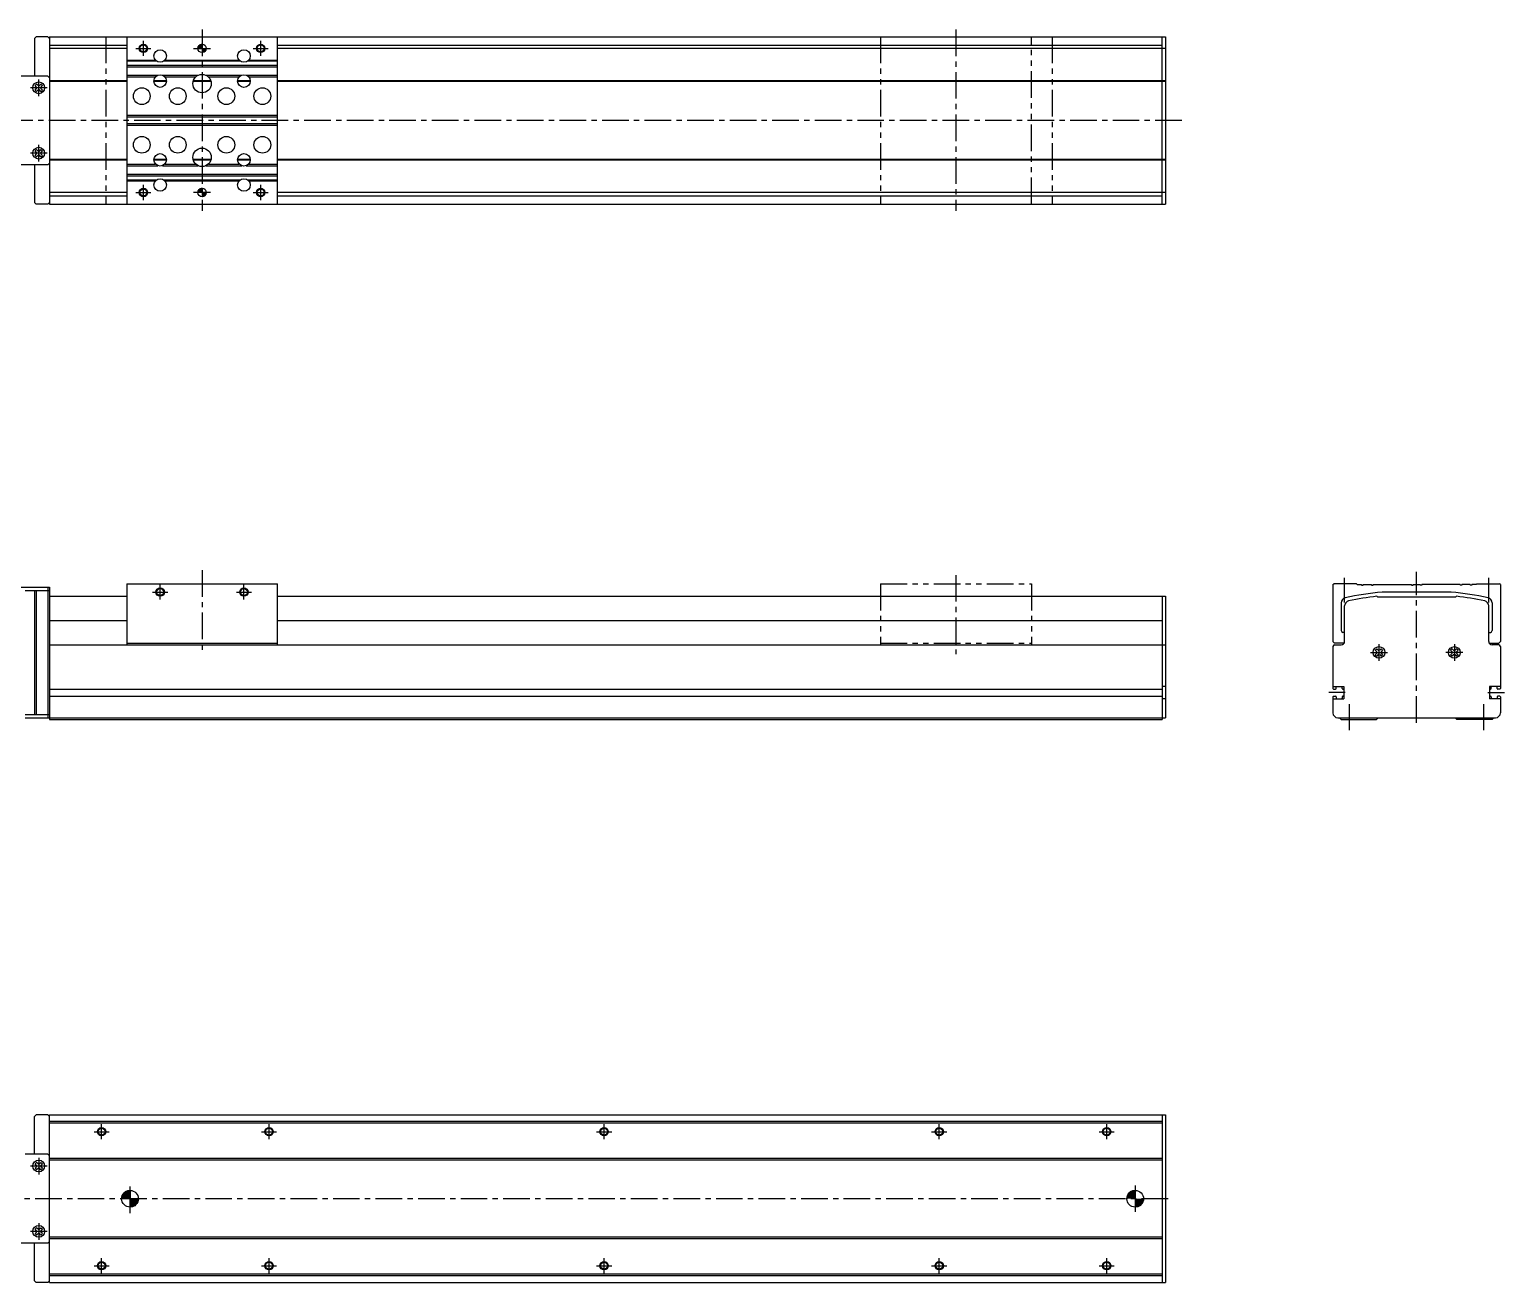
# Model space of a CAD drawing. Extents: x -17 to 1380, y -8 to 830.
# Drawn here: x 500 to 1380, y 40 to 787 of the extents above; entities that cross this region are included whole.
import ezdxf

# ---------------------------------------------------------------- set-up
doc = ezdxf.new("R2010")
doc.units = 0
doc.header["$LTSCALE"] = 0.5
doc.linetypes.add('CENTER', pattern=[50.8, 31.75, -6.35, 6.35, -6.35])
doc.linetypes.add('PHANTOM', pattern=[63.5, 31.75, -6.35, 6.35, -6.35, 6.35, -6.35])
for name, color, linetype in [('MSM_CENTER', 1, 'CENTER'), ('MSM_CONTINUOUS', 7, 'CONTINUOUS'), ('MSM_IMAGINARY', 6, 'PHANTOM'), ('MSM_NARROW', 5, 'CONTINUOUS')]:
    doc.layers.add(name, color=color, linetype=linetype)

# ---------------------------------------------------------------- blocks, each defined once
blk = doc.blocks.new('*U5')
at = {"layer": 'MSM_CONTINUOUS', "linetype": 'CONTINUOUS'}
for p, q in [((555.13, 91.05), (554.89, 89.5)), ((555.84, 92.44), (555.13, 91.05)), ((556.95, 93.55), (555.84, 92.44)), ((558.34, 94.26), (556.95, 93.55)), ((559.89, 94.5), (558.34, 94.26)), ((559.89, 94.26), (559.89, 94.5)), ((559.89, 94.26), (559.89, 93.55)), ((559.89, 93.55), (559.89, 92.44)), ((559.89, 92.44), (559.89, 91.05)), ((559.89, 91.05), (559.89, 89.5)), ((559.89, 89.5), (559.89, 87.95)), ((564.89, 89.5), (564.64, 87.95)), ((559.89, 87.95), (559.89, 86.56)), ((559.89, 86.56), (559.89, 85.45)), ((559.89, 85.45), (559.89, 84.74)), ((561.43, 84.74), (559.89, 84.5)), ((559.89, 84.5), (559.89, 84.74)), ((562.83, 85.45), (561.43, 84.74)), ((563.93, 86.56), (562.83, 85.45)), ((564.64, 87.95), (563.93, 86.56))]:
    blk.add_line(p, q, dxfattribs=at)
for points in [[(555.13, 91.05), (554.89, 89.5), (559.89, 89.5)], [(555.84, 92.44), (555.13, 91.05), (559.89, 91.05)], [(556.95, 93.55), (555.84, 92.44), (559.89, 92.44)], [(558.34, 94.26), (556.95, 93.55), (559.89, 93.55)], [(559.89, 94.5), (558.34, 94.26), (559.89, 94.26)], [(559.89, 89.5), (559.89, 87.95), (564.64, 87.95)], [(559.89, 87.95), (559.89, 86.56), (563.93, 86.56)], [(559.89, 86.56), (559.89, 85.45), (562.83, 85.45)], [(559.89, 85.45), (559.89, 84.74), (561.43, 84.74)]]:
    blk.add_solid(points, dxfattribs=at)
at = {"layer": 'MSM_CONTINUOUS', "linetype": 'CONTINUOUS', "extrusion": (0, 0, -1)}
for points in [[(-555.13, 91.05), (-559.89, 91.05), (-559.89, 89.5)], [(-555.84, 92.44), (-559.89, 92.44), (-559.89, 91.05)], [(-556.95, 93.55), (-559.89, 93.55), (-559.89, 92.44)], [(-558.34, 94.26), (-559.89, 94.26), (-559.89, 93.55)], [(-559.89, 89.5), (-564.89, 89.5), (-564.64, 87.95)], [(-559.89, 87.95), (-564.64, 87.95), (-563.93, 86.56)], [(-559.89, 86.56), (-563.93, 86.56), (-562.83, 85.45)], [(-559.89, 85.45), (-562.83, 85.45), (-561.43, 84.74)], [(-559.89, 84.74), (-561.43, 84.74), (-559.89, 84.5)]]:
    blk.add_solid(points, dxfattribs=at)
blk = doc.blocks.new('*U6')
at = {"layer": 'MSM_CONTINUOUS', "linetype": 'CONTINUOUS'}
for p, q in [((1155.13, 91.05), (1154.89, 89.5)), ((1155.84, 92.44), (1155.13, 91.05)), ((1156.95, 93.55), (1155.84, 92.44)), ((1158.34, 94.26), (1156.95, 93.55)), ((1159.89, 94.5), (1158.34, 94.26)), ((1159.89, 94.26), (1159.89, 94.5)), ((1159.89, 94.26), (1159.89, 93.55)), ((1159.89, 93.55), (1159.89, 92.44)), ((1159.89, 92.44), (1159.89, 91.05)), ((1159.89, 91.05), (1159.89, 89.5)), ((1159.89, 89.5), (1159.89, 87.95)), ((1164.89, 89.5), (1164.64, 87.95)), ((1159.89, 87.95), (1159.89, 86.56)), ((1159.89, 86.56), (1159.89, 85.45)), ((1159.89, 85.45), (1159.89, 84.74)), ((1161.43, 84.74), (1159.89, 84.5)), ((1159.89, 84.5), (1159.89, 84.74)), ((1162.83, 85.45), (1161.43, 84.74)), ((1163.93, 86.56), (1162.83, 85.45)), ((1164.64, 87.95), (1163.93, 86.56))]:
    blk.add_line(p, q, dxfattribs=at)
for points in [[(1155.13, 91.05), (1154.89, 89.5), (1159.89, 89.5)], [(1155.84, 92.44), (1155.13, 91.05), (1159.89, 91.05)], [(1156.95, 93.55), (1155.84, 92.44), (1159.89, 92.44)], [(1158.34, 94.26), (1156.95, 93.55), (1159.89, 93.55)], [(1159.89, 94.5), (1158.34, 94.26), (1159.89, 94.26)], [(1159.89, 89.5), (1159.89, 87.95), (1164.64, 87.95)], [(1159.89, 87.95), (1159.89, 86.56), (1163.93, 86.56)], [(1159.89, 86.56), (1159.89, 85.45), (1162.83, 85.45)], [(1159.89, 85.45), (1159.89, 84.74), (1161.43, 84.74)]]:
    blk.add_solid(points, dxfattribs=at)
at = {"layer": 'MSM_CONTINUOUS', "linetype": 'CONTINUOUS', "extrusion": (0, 0, -1)}
for points in [[(-1155.13, 91.05), (-1159.89, 91.05), (-1159.89, 89.5)], [(-1155.84, 92.44), (-1159.89, 92.44), (-1159.89, 91.05)], [(-1156.95, 93.55), (-1159.89, 93.55), (-1159.89, 92.44)], [(-1158.34, 94.26), (-1159.89, 94.26), (-1159.89, 93.55)], [(-1159.89, 89.5), (-1164.89, 89.5), (-1164.64, 87.95)], [(-1159.89, 87.95), (-1164.64, 87.95), (-1163.93, 86.56)], [(-1159.89, 86.56), (-1163.93, 86.56), (-1162.83, 85.45)], [(-1159.89, 85.45), (-1162.83, 85.45), (-1161.43, 84.74)], [(-1159.89, 84.74), (-1161.43, 84.74), (-1159.89, 84.5)]]:
    blk.add_solid(points, dxfattribs=at)
blk = doc.blocks.new('*U7')
at = {"layer": 'MSM_CONTINUOUS', "linetype": 'CONTINUOUS'}
for p, q in [((600.72, 777.29), (600.39, 776.04)), ((601.64, 778.21), (600.72, 777.29)), ((602.89, 778.54), (601.64, 778.21)), ((602.89, 778.21), (602.89, 778.54)), ((602.89, 778.21), (602.89, 777.29)), ((602.89, 777.29), (602.89, 776.04)), ((602.89, 776.04), (602.89, 774.79)), ((602.89, 774.79), (602.89, 773.88)), ((605.05, 774.79), (604.14, 773.88)), ((605.39, 776.04), (605.05, 774.79)), ((604.14, 773.88), (602.89, 773.54)), ((602.89, 773.54), (602.89, 773.88))]:
    blk.add_line(p, q, dxfattribs=at)
for points in [[(600.72, 777.29), (600.39, 776.04), (602.89, 776.04)], [(601.64, 778.21), (600.72, 777.29), (602.89, 777.29)], [(602.89, 778.54), (601.64, 778.21), (602.89, 778.21)], [(602.89, 776.04), (602.89, 774.79), (605.05, 774.79)], [(602.89, 774.79), (602.89, 773.88), (604.14, 773.88)]]:
    blk.add_solid(points, dxfattribs=at)
at = {"layer": 'MSM_CONTINUOUS', "linetype": 'CONTINUOUS', "extrusion": (0, 0, -1)}
for points in [[(-600.72, 777.29), (-602.89, 777.29), (-602.89, 776.04)], [(-601.64, 778.21), (-602.89, 778.21), (-602.89, 777.29)], [(-602.89, 776.04), (-605.39, 776.04), (-605.05, 774.79)], [(-602.89, 774.79), (-605.05, 774.79), (-604.14, 773.88)], [(-602.89, 773.88), (-604.14, 773.88), (-602.89, 773.54)]]:
    blk.add_solid(points, dxfattribs=at)
blk = doc.blocks.new('*U8')
at = {"layer": 'MSM_CONTINUOUS', "linetype": 'CONTINUOUS'}
for p, q in [((600.72, 691.29), (600.39, 690.04)), ((601.64, 692.21), (600.72, 691.29)), ((602.89, 692.54), (601.64, 692.21)), ((602.89, 692.21), (602.89, 692.54)), ((602.89, 692.21), (602.89, 691.29)), ((602.89, 691.29), (602.89, 690.04)), ((602.89, 690.04), (602.89, 688.79)), ((602.89, 688.79), (602.89, 687.88)), ((604.14, 687.88), (602.89, 687.54)), ((602.89, 687.54), (602.89, 687.88)), ((605.05, 688.79), (604.14, 687.88)), ((605.39, 690.04), (605.05, 688.79))]:
    blk.add_line(p, q, dxfattribs=at)
for points in [[(600.72, 691.29), (600.39, 690.04), (602.89, 690.04)], [(601.64, 692.21), (600.72, 691.29), (602.89, 691.29)], [(602.89, 692.54), (601.64, 692.21), (602.89, 692.21)], [(602.89, 690.04), (602.89, 688.79), (605.05, 688.79)], [(602.89, 688.79), (602.89, 687.88), (604.14, 687.88)]]:
    blk.add_solid(points, dxfattribs=at)
at = {"layer": 'MSM_CONTINUOUS', "linetype": 'CONTINUOUS', "extrusion": (0, 0, -1)}
for points in [[(-600.72, 691.29), (-602.89, 691.29), (-602.89, 690.04)], [(-601.64, 692.21), (-602.89, 692.21), (-602.89, 691.29)], [(-602.89, 690.04), (-605.39, 690.04), (-605.05, 688.79)], [(-602.89, 688.79), (-605.05, 688.79), (-604.14, 687.88)], [(-602.89, 687.88), (-604.14, 687.88), (-602.89, 687.54)]]:
    blk.add_solid(points, dxfattribs=at)

msp = doc.modelspace()

# ---------------------------------------------------------------- linework, layer by layer
at = {"layer": 'MSM_CENTER'}
for p, q in [((602.89, 787.34), (602.89, 679.13)), ((1052.89, 787.34), (1052.89, 679.13)), ((563.39, 776.04), (572.39, 776.04)), ((567.89, 771.54), (567.89, 780.54)), ((597.85, 776.04), (607.93, 776.04)), ((633.39, 776.04), (642.39, 776.04)), ((637.89, 771.54), (637.89, 780.54)), ((505.39, 747.54), (505.39, 757.54)), ((510.39, 752.54), (500.39, 752.54)), ((1187.74, 733.04), (414.3, 733.04)), ((510.39, 713.54), (500.39, 713.54)), ((505.39, 708.54), (505.39, 718.54)), ((563.39, 690.04), (572.39, 690.04)), ((567.89, 685.54), (567.89, 694.54)), ((607.93, 690.04), (597.85, 690.04)), ((633.39, 690.04), (642.39, 690.04)), ((637.89, 685.54), (637.89, 694.54)), ((602.89, 464.69), (602.89, 415.08)), ((1052.89, 461.74), (1052.89, 414.59)), ((1284.89, 445.29), (1284.89, 460.03)), ((1327.89, 373.62), (1327.89, 463.74)), ((1370.89, 445.29), (1370.89, 460.03)), ((573.39, 451.54), (582.39, 451.54)), ((577.89, 447.04), (577.89, 456.04)), ((623.39, 451.54), (632.39, 451.54)), ((627.89, 447.04), (627.89, 456.04)), ((1300.39, 415.54), (1310.39, 415.54)), ((1305.39, 420.54), (1305.39, 410.54)), ((1355.39, 415.54), (1345.39, 415.54)), ((1350.39, 420.54), (1350.39, 410.54)), ((1285.3, 391.54), (1275.45, 391.54)), ((1370.47, 391.54), (1380.32, 391.54)), ((1287.89, 369.22), (1287.89, 384.61)), ((1367.89, 369.22), (1367.89, 384.61)), ((542.89, 125), (542.89, 134)), ((642.89, 125), (642.89, 134)), ((842.89, 125), (842.89, 134)), ((1042.89, 125), (1042.89, 134)), ((1142.89, 125), (1142.89, 134)), ((538.39, 129.5), (547.39, 129.5)), ((638.39, 129.5), (647.39, 129.5)), ((838.39, 129.5), (847.39, 129.5)), ((1038.39, 129.5), (1047.39, 129.5)), ((1138.39, 129.5), (1147.39, 129.5)), ((510.39, 109), (500.39, 109)), ((505.39, 114), (505.39, 104)), ((559.89, 80.94), (559.89, 98.06)), ((1159.89, 97.3), (1159.89, 81.7)), ((1179.54, 89.5), (414.05, 89.5)), ((505.39, 75), (505.39, 65)), ((510.39, 70), (500.39, 70)), ((542.89, 45), (542.89, 54)), ((642.89, 45), (642.89, 54)), ((842.89, 45), (842.89, 54)), ((1042.89, 45), (1042.89, 54)), ((1142.89, 45), (1142.89, 54)), ((538.39, 49.5), (547.39, 49.5)), ((638.39, 49.5), (647.39, 49.5)), ((838.39, 49.5), (847.39, 49.5)), ((1038.39, 49.5), (1047.39, 49.5)), ((1138.39, 49.5), (1147.39, 49.5))]:
    msp.add_line(p, q, dxfattribs=at)
at = {"layer": 'MSM_CONTINUOUS'}
for p, q in [((502.89, 782.04), (503.89, 783.04)), ((502.89, 782.04), (502.89, 759.54)), ((510.89, 783.04), (503.89, 783.04)), ((510.89, 783.04), (511.89, 782.04)), ((511.89, 783.04), (1177.89, 783.04)), ((511.89, 783.04), (511.89, 683.04)), ((511.89, 778.04), (557.89, 778.04)), ((557.89, 776.04), (511.89, 776.04)), ((557.89, 783.04), (557.89, 683.04)), ((647.89, 683.04), (647.89, 783.04)), ((647.89, 778.04), (1175.89, 778.04)), ((1177.89, 776.04), (647.89, 776.04)), ((1175.89, 683.04), (1175.89, 783.04)), ((1177.89, 783.04), (1177.89, 683.04)), ((557.89, 769.04), (575.09, 769.04)), ((557.89, 768.54), (575.64, 768.54)), ((557.89, 766.04), (647.89, 766.04)), ((580.14, 768.54), (625.64, 768.54)), ((580.68, 769.04), (625.09, 769.04)), ((630.14, 768.54), (647.89, 768.54)), ((630.68, 769.04), (647.89, 769.04)), ((510.89, 759.54), (418.89, 759.54)), ((511.89, 758.54), (510.89, 759.54)), ((557.89, 765.04), (647.89, 765.04)), ((557.89, 760.04), (576.54, 760.04)), ((557.89, 759.04), (575.09, 759.04)), ((579.23, 760.04), (600.59, 760.04)), ((580.68, 759.04), (599.11, 759.04)), ((605.18, 760.04), (626.54, 760.04)), ((606.66, 759.04), (625.09, 759.04)), ((629.23, 760.04), (647.89, 760.04)), ((630.68, 759.04), (647.89, 759.04)), ((503.19, 753.87), (504.06, 754.73)), ((504.1, 752.96), (503.19, 753.87)), ((503.19, 751.21), (504.1, 752.12)), ((503.19, 751.21), (504.06, 750.35)), ((504.97, 753.82), (504.06, 754.73)), ((504.06, 750.35), (504.97, 751.26)), ((505.81, 753.82), (506.72, 754.73)), ((506.72, 750.35), (505.81, 751.26)), ((506.67, 752.96), (507.58, 753.87)), ((507.58, 751.21), (506.67, 752.12)), ((506.72, 754.73), (507.58, 753.87)), ((506.72, 750.35), (507.58, 751.21)), ((557.89, 756.74), (511.89, 756.74)), ((557.89, 756.34), (511.89, 756.34)), ((581.63, 756.74), (574.14, 756.74)), ((581.63, 756.34), (574.14, 756.34)), ((608.23, 756.34), (597.54, 756.34)), ((608.12, 756.74), (597.66, 756.74)), ((631.63, 756.74), (624.14, 756.74)), ((631.63, 756.34), (624.14, 756.34)), ((1177.89, 756.74), (647.89, 756.74)), ((1177.89, 756.34), (647.89, 756.34)), ((647.89, 736.04), (557.89, 736.04)), ((647.89, 735.04), (557.89, 735.04)), ((647.89, 731.04), (557.89, 731.04)), ((647.89, 730.04), (557.89, 730.04)), ((503.19, 714.87), (504.06, 715.73)), ((504.1, 713.96), (503.19, 714.87)), ((504.97, 714.82), (504.06, 715.73)), ((505.81, 714.82), (506.72, 715.73)), ((506.67, 713.96), (507.58, 714.87)), ((506.72, 715.73), (507.58, 714.87)), ((510.89, 706.54), (418.89, 706.54)), ((502.89, 706.54), (502.89, 684.04)), ((503.19, 712.21), (504.1, 713.12)), ((503.19, 712.21), (504.06, 711.35)), ((504.06, 711.35), (504.97, 712.26)), ((506.72, 711.35), (505.81, 712.26)), ((507.58, 712.21), (506.67, 713.12)), ((506.72, 711.35), (507.58, 712.21)), ((510.89, 706.54), (511.89, 707.54)), ((557.89, 709.74), (511.89, 709.74)), ((557.89, 709.34), (511.89, 709.34)), ((557.89, 707.04), (575.09, 707.04)), ((557.89, 706.04), (576.54, 706.04)), ((581.63, 709.74), (574.14, 709.74)), ((581.63, 709.34), (574.14, 709.34)), ((579.23, 706.04), (600.59, 706.04)), ((580.68, 707.04), (599.11, 707.04)), ((608.23, 709.74), (597.54, 709.74)), ((608.12, 709.34), (597.66, 709.34)), ((605.18, 706.04), (626.54, 706.04)), ((606.66, 707.04), (625.09, 707.04)), ((631.63, 709.74), (624.14, 709.74)), ((631.63, 709.34), (624.14, 709.34)), ((629.23, 706.04), (647.89, 706.04)), ((630.68, 707.04), (647.89, 707.04)), ((1177.89, 709.74), (647.89, 709.74)), ((1177.89, 709.34), (647.89, 709.34)), ((557.89, 701.04), (647.89, 701.04)), ((557.89, 700.04), (647.89, 700.04)), ((557.89, 697.54), (575.64, 697.54)), ((557.89, 697.04), (575.09, 697.04)), ((580.14, 697.54), (625.64, 697.54)), ((580.68, 697.04), (625.09, 697.04)), ((630.14, 697.54), (647.89, 697.54)), ((630.68, 697.04), (647.89, 697.04)), ((557.89, 690.04), (511.89, 690.04)), ((511.89, 688.04), (557.89, 688.04)), ((1177.89, 690.04), (647.89, 690.04)), ((647.89, 688.04), (1175.89, 688.04)), ((503.89, 683.04), (502.89, 684.04)), ((510.89, 683.04), (503.89, 683.04)), ((511.89, 684.04), (510.89, 683.04)), ((511.89, 683.04), (1177.89, 683.04)), ((417.89, 454.54), (511.89, 454.54)), ((497.39, 452.54), (511.89, 452.54)), ((502.89, 452.54), (502.89, 378.54)), ((503.89, 452.54), (503.89, 378.54)), ((510.89, 454.54), (510.89, 376.54)), ((511.89, 454.54), (511.89, 375.54)), ((511.89, 449.04), (557.89, 449.04)), ((557.89, 456.54), (557.89, 420.04)), ((557.89, 456.54), (647.89, 456.54)), ((647.89, 420.04), (647.89, 456.54)), ((647.89, 449.04), (1177.89, 449.04)), ((1175.89, 449.04), (1175.89, 375.54)), ((1177.89, 449.04), (1177.89, 376.54)), ((1277.89, 456.04), (1278.39, 456.54)), ((1277.89, 456.04), (1277.89, 422.04)), ((1291.89, 456.54), (1278.39, 456.54)), ((1291.89, 456.54), (1292.39, 456.04)), ((1292.39, 456.04), (1294.89, 456.04)), ((1294.89, 456.04), (1294.89, 455.74)), ((1294.89, 455.74), (1295.89, 455.74)), ((1295.89, 456.04), (1300.89, 456.04)), ((1295.89, 456.04), (1295.89, 455.74)), ((1300.89, 456.04), (1300.89, 455.74)), ((1300.89, 455.74), (1301.89, 455.74)), ((1301.89, 456.04), (1324.89, 456.04)), ((1301.89, 456.04), (1301.89, 455.74)), ((1304.58, 448.64), (1304.18, 449.04)), ((1348.52, 451.54), (1307.25, 451.54)), ((1324.89, 456.04), (1324.89, 455.74)), ((1324.89, 455.74), (1325.89, 455.74)), ((1325.89, 456.04), (1325.89, 455.74)), ((1325.89, 456.04), (1329.89, 456.04)), ((1329.89, 456.04), (1329.89, 455.74)), ((1330.89, 455.74), (1329.89, 455.74)), ((1353.89, 456.04), (1330.89, 456.04)), ((1330.89, 456.04), (1330.89, 455.74)), ((1351.19, 448.64), (1351.59, 449.04)), ((1353.89, 456.04), (1353.89, 455.74)), ((1354.89, 455.74), (1353.89, 455.74)), ((1359.89, 456.04), (1354.89, 456.04)), ((1354.89, 456.04), (1354.89, 455.74)), ((1359.89, 456.04), (1359.89, 455.74)), ((1360.89, 455.74), (1359.89, 455.74)), ((1360.89, 456.04), (1360.89, 455.74)), ((1363.39, 456.04), (1360.89, 456.04)), ((1363.89, 456.54), (1363.39, 456.04)), ((1363.89, 456.54), (1377.39, 456.54)), ((1377.89, 456.04), (1377.39, 456.54)), ((1377.89, 456.04), (1377.89, 422.04)), ((1282.89, 445.21), (1282.89, 428.54)), ((1284.89, 422.04), (1284.89, 443.35)), ((1304.58, 448.64), (1351.19, 448.64)), ((1370.89, 422.04), (1370.89, 443.35)), ((1372.89, 445.21), (1372.89, 428.54)), ((511.89, 434.54), (557.89, 434.54)), ((647.89, 434.54), (1175.89, 434.54)), ((1284.89, 427.54), (1283.89, 427.54)), ((1370.89, 427.54), (1371.89, 427.54)), ((511.89, 420.04), (1177.89, 420.04)), ((557.89, 421.04), (647.89, 421.04)), ((1277.89, 422.04), (1278.89, 421.04)), ((1277.89, 419.04), (1277.89, 394.09)), ((1284.62, 421.04), (1278.89, 421.04)), ((1278.89, 420.04), (1282.89, 420.04)), ((1303.19, 416.87), (1304.06, 417.73)), ((1303.19, 416.87), (1304.1, 415.96)), ((1304.1, 415.12), (1303.19, 414.21)), ((1303.19, 414.21), (1304.06, 413.35)), ((1304.06, 417.73), (1304.97, 416.82)), ((1304.97, 414.26), (1304.06, 413.35)), ((1306.72, 417.73), (1305.81, 416.82)), ((1305.81, 414.26), (1306.72, 413.35)), ((1307.58, 416.87), (1306.67, 415.96)), ((1306.67, 415.12), (1307.58, 414.21)), ((1306.72, 417.73), (1307.58, 416.87)), ((1306.72, 413.35), (1307.58, 414.21)), ((1349.06, 417.73), (1348.19, 416.87)), ((1348.19, 416.87), (1349.1, 415.96)), ((1349.1, 415.12), (1348.19, 414.21)), ((1349.06, 413.35), (1348.19, 414.21)), ((1349.06, 417.73), (1349.97, 416.82)), ((1349.97, 414.26), (1349.06, 413.35)), ((1351.72, 417.73), (1350.81, 416.82)), ((1350.81, 414.26), (1351.72, 413.35)), ((1352.58, 416.87), (1351.67, 415.96)), ((1351.67, 415.12), (1352.58, 414.21)), ((1352.58, 416.87), (1351.72, 417.73)), ((1352.58, 414.21), (1351.72, 413.35)), ((1371.15, 421.04), (1376.89, 421.04)), ((1376.89, 420.04), (1372.89, 420.04)), ((1377.89, 422.04), (1376.89, 421.04)), ((1377.89, 419.04), (1377.89, 394.09)), ((511.89, 393.69), (1175.89, 393.69)), ((511.89, 389.39), (1175.89, 389.39)), ((1177.89, 395.19), (1175.89, 395.19)), ((1177.89, 387.89), (1175.89, 387.89)), ((1277.89, 395.19), (1284.39, 395.19)), ((1277.89, 388.99), (1277.89, 379.54)), ((1277.89, 387.89), (1284.39, 387.89)), ((1278.29, 393.69), (1279.49, 393.69)), ((1278.29, 389.39), (1279.49, 389.39)), ((1279.89, 394.09), (1279.89, 394.79)), ((1279.89, 388.99), (1279.89, 388.29)), ((1283.39, 394.09), (1283.39, 394.79)), ((1283.39, 388.99), (1283.39, 388.29)), ((1283.79, 393.69), (1283.99, 393.69)), ((1283.79, 389.39), (1283.99, 389.39)), ((1284.39, 395.19), (1284.39, 387.89)), ((1371.39, 395.19), (1371.39, 387.89)), ((1377.89, 395.19), (1371.39, 395.19)), ((1377.89, 387.89), (1371.39, 387.89)), ((1371.99, 393.69), (1371.79, 393.69)), ((1371.99, 389.39), (1371.79, 389.39)), ((1372.39, 394.09), (1372.39, 394.79)), ((1372.39, 388.99), (1372.39, 388.29)), ((1375.89, 394.09), (1375.89, 394.79)), ((1375.89, 388.99), (1375.89, 388.29)), ((1377.49, 393.69), (1376.29, 393.69)), ((1377.49, 389.39), (1376.29, 389.39)), ((1377.89, 388.99), (1377.89, 379.54)), ((497.39, 378.54), (511.89, 378.54)), ((497.39, 376.54), (1177.89, 376.54)), ((511.89, 375.54), (1175.89, 375.54)), ((1280.89, 376.54), (1374.89, 376.54)), ((1281.89, 376.54), (1282.89, 375.54)), ((1282.89, 375.54), (1303.89, 375.54)), ((1303.89, 375.54), (1304.89, 376.54)), ((1351.89, 375.54), (1350.89, 376.54)), ((1372.89, 375.54), (1351.89, 375.54)), ((1373.89, 376.54), (1372.89, 375.54)), ((503.89, 139.5), (502.89, 138.5)), ((502.89, 116), (502.89, 138.5)), ((510.89, 139.5), (503.89, 139.5)), ((510.89, 139.5), (511.89, 138.5)), ((511.89, 139.5), (1177.89, 139.5)), ((511.89, 39.5), (511.89, 139.5)), ((1175.89, 135.5), (511.89, 135.5)), ((1175.89, 134.5), (511.89, 134.5)), ((1175.89, 139.5), (1175.89, 39.5)), ((1177.89, 139.5), (1177.89, 39.5)), ((510.89, 116), (497.39, 116)), ((511.89, 115), (510.89, 116)), ((510.89, 116), (511.89, 115)), ((503.19, 110.33), (504.06, 111.19)), ((504.1, 109.42), (503.19, 110.33)), ((503.19, 107.67), (504.1, 108.58)), ((503.19, 107.67), (504.06, 106.81)), ((504.97, 110.28), (504.06, 111.19)), ((504.06, 106.81), (504.97, 107.72)), ((505.81, 110.28), (506.72, 111.19)), ((506.72, 106.81), (505.81, 107.72)), ((506.67, 109.42), (507.58, 110.33)), ((507.58, 107.67), (506.67, 108.58)), ((506.72, 111.19), (507.58, 110.33)), ((506.72, 106.81), (507.58, 107.67)), ((1175.89, 113.5), (511.89, 113.5)), ((1175.89, 112.5), (511.89, 112.5)), ((503.19, 71.33), (504.06, 72.19)), ((504.1, 70.42), (503.19, 71.33)), ((504.97, 71.28), (504.06, 72.19)), ((505.81, 71.28), (506.72, 72.19)), ((506.67, 70.42), (507.58, 71.33)), ((506.72, 72.19), (507.58, 71.33)), ((510.89, 63), (418.89, 63)), ((502.89, 40.5), (502.89, 63)), ((503.19, 68.67), (504.1, 69.58)), ((503.19, 68.67), (504.06, 67.81)), ((504.06, 67.81), (504.97, 68.72)), ((506.72, 67.81), (505.81, 68.72)), ((507.58, 68.67), (506.67, 69.58)), ((506.72, 67.81), (507.58, 68.67)), ((510.89, 63), (511.89, 64)), ((1175.89, 66.5), (511.89, 66.5)), ((1175.89, 65.5), (511.89, 65.5)), ((1175.89, 44.5), (511.89, 44.5)), ((503.89, 39.5), (502.89, 40.5)), ((510.89, 39.5), (503.89, 39.5)), ((510.89, 39.5), (511.89, 40.5)), ((1175.89, 43.5), (511.89, 43.5)), ((511.89, 39.5), (1177.89, 39.5))]:
    msp.add_line(p, q, dxfattribs=at)
for centre, radius in [((567.89, 776.04), 2.07), ((577.89, 771.54), 3.75), ((602.89, 776.04), 2.5), ((627.89, 771.54), 3.75), ((637.89, 776.04), 2.07), ((577.89, 756.54), 3.75), ((602.89, 755.04), 5.5), ((627.89, 756.54), 3.75), ((505.39, 752.54), 3.5), ((566.89, 747.54), 5), ((588.39, 747.54), 5), ((617.39, 747.54), 5), ((638.89, 747.54), 5), ((566.89, 718.54), 5), ((588.39, 718.54), 5), ((617.39, 718.54), 5), ((638.89, 718.54), 5), ((505.39, 713.54), 3.5), ((577.89, 709.54), 3.75), ((602.89, 711.04), 5.5), ((627.89, 709.54), 3.75), ((577.89, 694.54), 3.75), ((627.89, 694.54), 3.75), ((567.89, 690.04), 2.07), ((602.89, 690.04), 2.5), ((637.89, 690.04), 2.07), ((577.89, 451.54), 2.07), ((627.89, 451.54), 2.07), ((1305.39, 415.54), 3.5), ((1350.39, 415.54), 3.5), ((542.89, 129.5), 2.07), ((642.89, 129.5), 2.07), ((842.89, 129.5), 2.07), ((1042.89, 129.5), 2.07), ((1142.89, 129.5), 2.07), ((505.39, 109), 3.5), ((559.89, 89.5), 5), ((1159.89, 89.5), 5), ((505.39, 70), 3.5), ((542.89, 49.5), 2.07), ((642.89, 49.5), 2.07), ((842.89, 49.5), 2.07), ((1042.89, 49.5), 2.07), ((1142.89, 49.5), 2.07)]:
    msp.add_circle(centre, radius, dxfattribs=at)
for centre, radius, start, end in [((503.68, 752.54), 0.593, 315.00068, 44.99125), ((505.39, 754.24), 0.593, 225.00445, 315.00375), ((505.39, 750.84), 0.593, 45.00516, 134.99115), ((507.09, 752.54), 0.593, 135.00465, 224.99904), ((503.68, 713.54), 0.593, 315.00068, 44.99125), ((505.39, 715.24), 0.593, 225.00445, 315.00375), ((507.09, 713.54), 0.593, 135.00465, 224.99904), ((505.39, 711.84), 0.593, 45.00516, 134.99115), ((1321.29, 287.64), 164.5, 94.89511, 102.66176), ((1327.89, 250.45), 200, 96.80633, 101.71513), ((1334.49, 287.64), 164.5, 77.33824, 85.10489), ((1327.89, 250.45), 200, 78.28487, 83.19367), ((1285.89, 445.21), 3, 102.66176, 180), ((1287.89, 443.35), 3, 101.71513, 180), ((1367.89, 443.35), 3, 0, 78.28487), ((1369.89, 445.21), 3, 0, 77.33824), ((1283.89, 428.54), 1, 180, 270), ((1371.89, 428.54), 1, 270, 0), ((1278.89, 419.04), 1, 90, 180), ((1282.89, 422.04), 2, 270, 0), ((1303.68, 415.54), 0.593, 315.00875, 44.99932), ((1305.39, 417.24), 0.593, 225.00885, 314.99484), ((1305.39, 413.84), 0.593, 44.99625, 134.99555), ((1307.09, 415.54), 0.593, 135.00096, 224.99535), ((1348.68, 415.54), 0.593, 315.00465, 44.99904), ((1350.39, 417.24), 0.593, 225.00516, 314.99115), ((1350.39, 413.84), 0.593, 45.00445, 135.00375), ((1352.09, 415.54), 0.593, 135.00068, 224.99125), ((1372.89, 422.04), 2, 180, 270), ((1376.89, 419.04), 1, 0, 90), ((1278.29, 394.09), 0.4, 180, 270), ((1278.29, 388.99), 0.4, 90, 180), ((1279.49, 394.09), 0.4, 270, 0), ((1279.49, 388.99), 0.4, 0, 90), ((1280.29, 394.79), 0.4, 90, 180), ((1280.29, 388.29), 0.4, 180, 270), ((1282.99, 394.79), 0.4, 0, 90), ((1282.99, 388.29), 0.4, 270, 0), ((1283.79, 394.09), 0.4, 180, 270), ((1283.79, 388.99), 0.4, 90, 180), ((1283.99, 393.29), 0.4, 0, 90), ((1283.99, 389.79), 0.4, 270, 0), ((1371.79, 393.29), 0.4, 90, 180), ((1371.79, 389.79), 0.4, 180, 270), ((1371.99, 394.09), 0.4, 270, 0), ((1371.99, 388.99), 0.4, 0, 90), ((1372.79, 394.79), 0.4, 90, 180), ((1372.79, 388.29), 0.4, 180, 270), ((1375.49, 394.79), 0.4, 0, 90), ((1375.49, 388.29), 0.4, 270, 0), ((1376.29, 394.09), 0.4, 180, 270), ((1376.29, 388.99), 0.4, 90, 180), ((1377.49, 394.09), 0.4, 270, 0), ((1377.49, 388.99), 0.4, 0, 90), ((1280.89, 379.54), 3, 180, 270), ((1374.89, 379.54), 3, 270, 0), ((503.68, 109), 0.593, 315.00068, 44.99125), ((505.39, 110.7), 0.593, 225.00445, 315.00375), ((505.39, 107.3), 0.593, 45.00516, 134.99115), ((507.09, 109), 0.593, 135.00465, 224.99904), ((505.39, 71.7), 0.593, 225.00445, 315.00375), ((503.68, 70), 0.593, 315.00068, 44.99125), ((505.39, 68.3), 0.593, 45.00516, 134.99115), ((507.09, 70), 0.593, 135.00465, 224.99904)]:
    msp.add_arc(centre, radius, start, end, dxfattribs=at)
at = {"layer": 'MSM_IMAGINARY'}
for p, q in [((545.39, 783.04), (545.39, 683.04)), ((1007.89, 783.04), (1007.89, 683.04)), ((1097.89, 683.04), (1097.89, 783.04)), ((1110.39, 783.04), (1110.39, 683.04)), ((1007.89, 456.54), (1007.89, 420.04)), ((1007.89, 456.54), (1097.89, 456.54)), ((1097.89, 456.54), (1097.89, 420.04)), ((1007.89, 421.04), (1097.89, 421.04))]:
    msp.add_line(p, q, dxfattribs=at)
at = {"layer": 'MSM_NARROW'}
for centre in [(567.89, 776.04), (637.89, 776.04), (567.89, 690.04), (637.89, 690.04), (577.89, 451.54), (627.89, 451.54), (542.89, 129.5), (642.89, 129.5), (842.89, 129.5), (1042.89, 129.5), (1142.89, 129.5), (542.89, 49.5), (642.89, 49.5), (842.89, 49.5), (1042.89, 49.5), (1142.89, 49.5)]:
    msp.add_circle(centre, 2.5, dxfattribs=at)

# ---------------------------------------------------------------- block references
at = {"layer": 'MSM_CONTINUOUS', "linetype": 'CONTINUOUS'}
for name in ['*U7', '*U8', '*U5', '*U6']:
    msp.add_blockref(name, (0, 0), dxfattribs=at)

doc.saveas('drawing.dxf')
